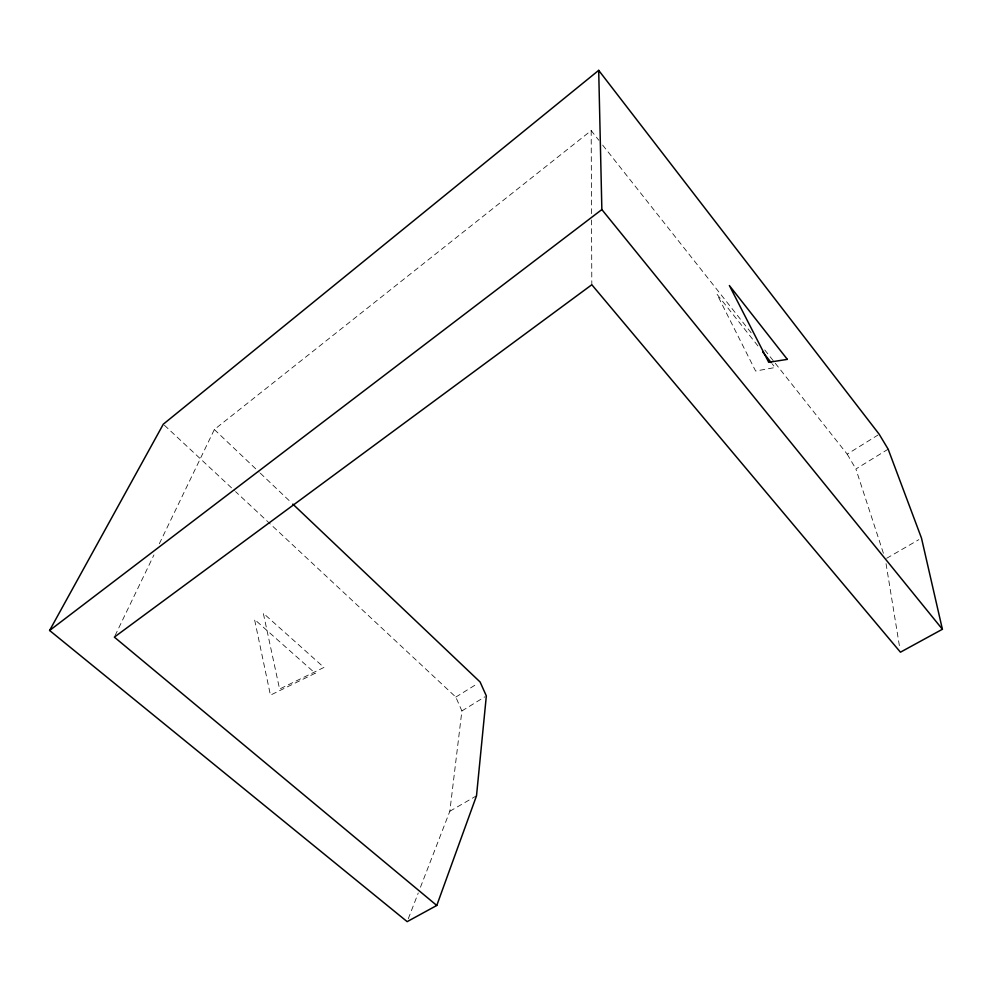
<?xml version="1.0" encoding="UTF-8"?>
<svg xmlns="http://www.w3.org/2000/svg" width="992" height="992" viewBox="0 0 992 992"><rect width="100%" height="100%" fill="white"/><g stroke="black" fill="none" stroke-linecap="round" stroke-linejoin="round"><path stroke-width="0.74" stroke-dasharray="4.96 3.72" d="M420.472 887.232L449.835 811.245L461.888 710.942L455.812 697.078L235.575 491.635M408.27 918.778L418.252 892.974M115.01 635.723L153.946 554.925M159.315 543.777L214.346 429.524L591.182 130.584L598.846 140.269M455.812 697.078L477.549 683.587M775.273 363.258L847.193 454.15L877.932 435.066M461.888 710.942L485.051 696.719M883.401 553.263L855.898 468.993L888.162 449.178M449.835 811.245L476.507 795.807M886.637 558.31L918.815 539.673M164.424 425.258L234.447 490.581M214.346 429.524L259.21 472.142M260.326 473.196L291.722 503.031M757.925 345.898L716.98 294.24L755.619 371.045L775.074 367.524L772.21 363.915M602.69 145.117L751.304 332.965M764.733 349.928L774.318 362.043M847.193 454.15L855.898 468.993M886.042 563.654L899.694 647.602M591.182 130.584L591.53 213.826M591.554 219.988L591.815 284.741M315.196 673.258L270.432 695.144L254.522 619.405L315.196 673.258M323.962 667.43L279.583 689.043L263.302 613.23L323.962 667.43"/><path stroke-width="1.49" d="M436.778 905.46L114.34 637.124L591.815 284.741L900.438 652.19L942.4 629.263L921.494 538.123L888.162 449.178L879.21 434.273L598.697 70.358L163.296 424.204L49.6 630.478L407.166 921.642L436.778 905.46L476.507 795.807L486.34 695.925L480.116 682L292.838 504.097M49.6 630.478L601.859 209.572L598.697 70.358M601.859 209.572L942.4 629.263M762.687 351.912L771.255 362.725M787.338 359.364L768.726 362.303L729.368 285.522L787.338 359.364"/></g></svg>
